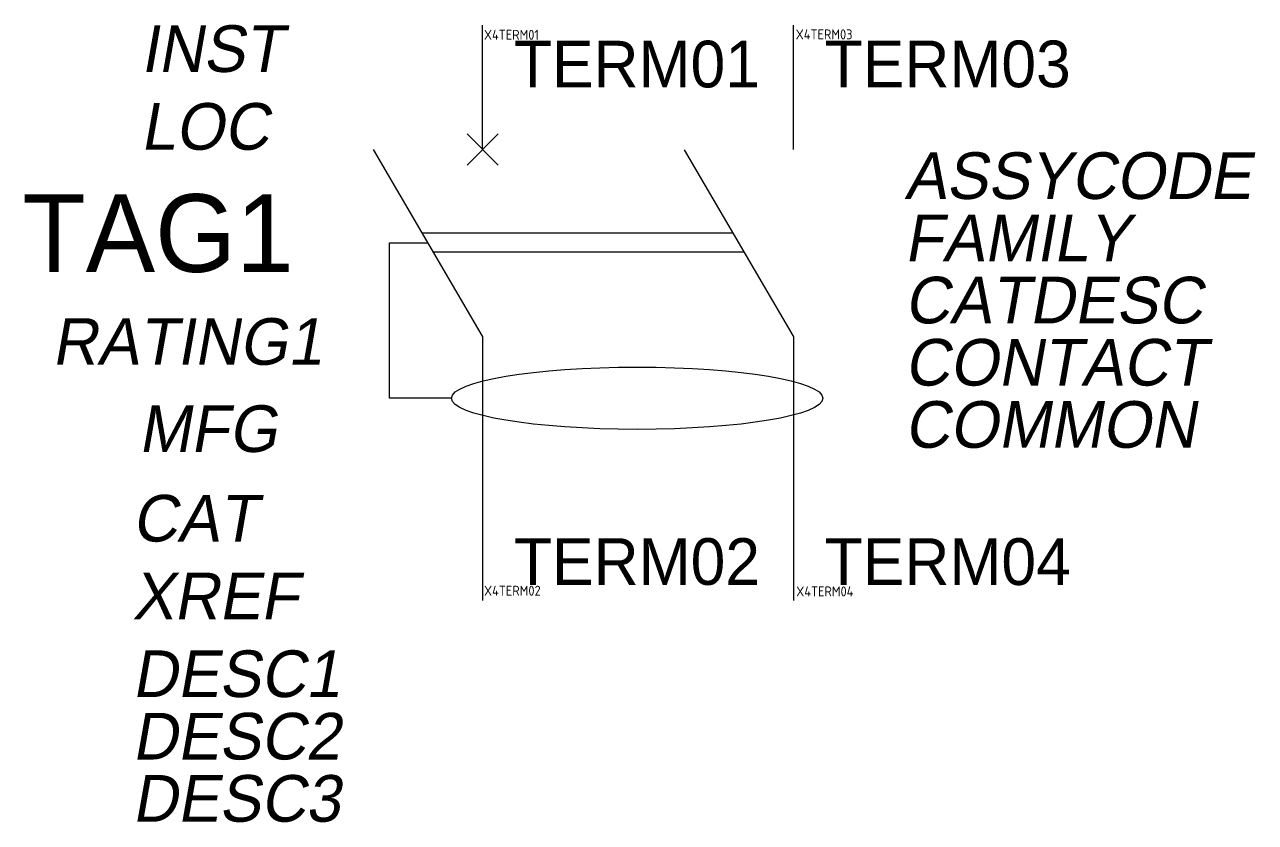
# Model space of a CAD drawing. Extents: x -19.7 to 19.9, y -25.6 to 0.
import ezdxf
from ezdxf.enums import TextEntityAlignment as Align

# ---------------------------------------------------------------- set-up
doc = ezdxf.new("R2010")
doc.units = 0
doc.header["$MEASUREMENT"] = 0
doc.styles.add('WD_IEC', font='isocp2.shx', dxfattribs={"width": 0.9, "height": 4})

msp = doc.modelspace()

# ---------------------------------------------------------------- linework, layer by layer
for p, q in [((-5, -4), (-5, 0)), ((5, -4), (5, 0)), ((-5.5, -3.5), (-4.5, -4.5)), ((-4.5, -3.5), (-5.5, -4.5)), ((-5, -10), (-8.509, -4)), ((5, -10), (1.491, -4.008)), ((-6.941, -6.682), (3.056, -6.682)), ((-8, -12), (-8, -7)), ((-8, -7), (-6.755, -7)), ((-6.585, -7.289), (3.412, -7.289)), ((-5, -10), (-5, -18.5)), ((5, -10), (5, -18.5)), ((-6, -12), (-8, -12))]:
    msp.add_line(p, q)
msp.add_ellipse((-0.029, -12), major_axis=(-5.971, 0), ratio=0.167468)

# ---------------------------------------------------------------- texts
at = {"oblique": 10, "flags": 1}
for tag, p, s in [('INST', (-16, -1.509), ''), ('LOC', (-16, -4.009), ''), ('ASSYCODE', (8.566, -5.593), ''), ('FAMILY', (8.566, -7.593), 'UZO_ACKO'), ('CATDESC', (8.566, -9.593), ''), ('CONTACT', (8.566, -11.593), ''), ('MFG', (-16.067, -13.728), 'ACKO'), ('COMMON', (8.566, -13.593), ''), ('CAT', (-16.27, -16.608), 'ПЗВ'), ('XREF', (-16.27, -19.108), ''), ('DESC1', (-16.27, -21.608), ''), ('DESC2', (-16.27, -23.616), ''), ('DESC3', (-16.27, -25.616), '')]:
    msp.add_attdef(tag, p, s, height=1.5, dxfattribs=at)
at = {"style": 'WD_IEC', "flags": 1}
for tag, p in [('X4TERM01', (-4.958, -0.473)), ('X4TERM03', (5.068, -0.46)), ('X4TERM02', (-4.955, -18.349)), ('X4TERM04', (5.085, -18.371))]:
    msp.add_attdef(tag, p, '', height=0.32, dxfattribs=at)
for tag, p, s in [('TERM01', (-3.997, -2.005), '1'), ('TERM03', (6, -1.999), 'N'), ('TERM02', (-3.994, -18), '2'), ('TERM04', (6, -18.003), 'N')]:
    msp.add_attdef(tag, p, s, height=1.5)
msp.add_attdef('TAG1', text='QF', height=2.5).set_placement((-11.074, -7.939), align=Align.RIGHT)
at = {"oblique": 10}
msp.add_attdef('RATING1', (-18.851, -10.925), '', height=1.5, dxfattribs=at)

doc.saveas('drawing.dxf')
